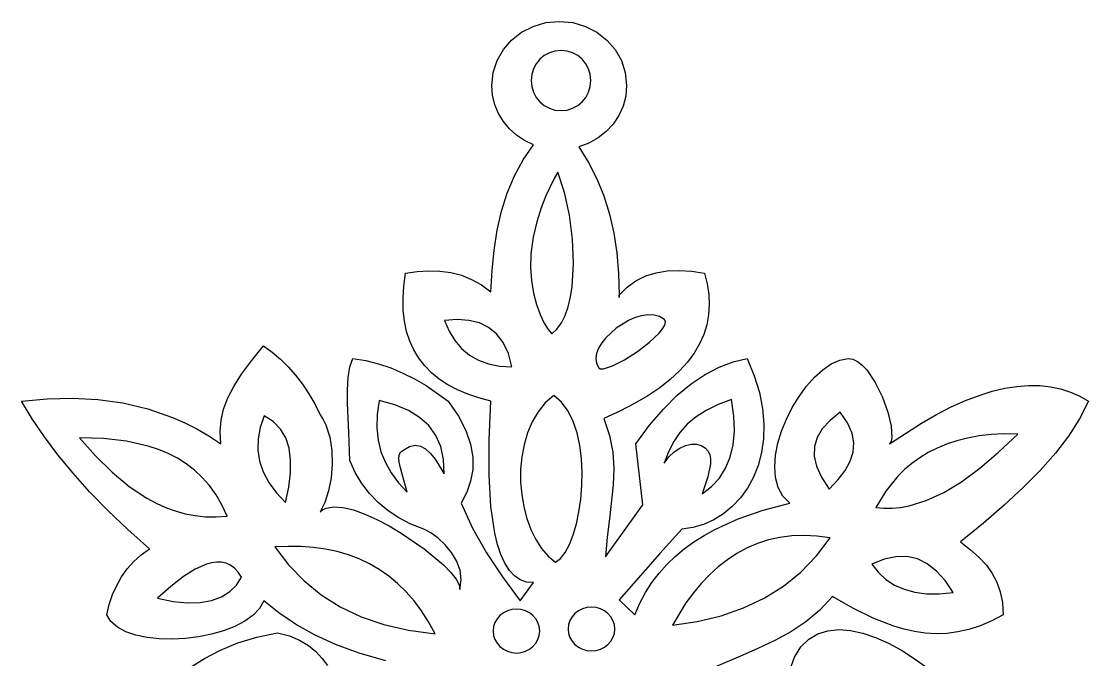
# Model space of a CAD drawing. Extents: x 44 to 265, y 10 to 273.
# Drawn here: x 44.1 to 264.6, y 141.6 to 273.5 of the extents above; entities that cross this region are included whole.
import ezdxf

# ---------------------------------------------------------------- set-up
doc = ezdxf.new("R2010")
doc.units = 0

msp = doc.modelspace()

# ---------------------------------------------------------------- linework, layer by layer
at = {"layer": 'Layer 1'}
for p, q in [((152.414353, 273.203678), (155.219361, 273.473185)), ((155.219361, 273.473185), (158.024289, 273.203678)), ((145.374505, 269.588895), (147.435751, 271.208054)), ((147.435751, 271.208054), (149.801091, 272.430808)), ((149.801091, 272.430808), (152.414353, 273.203678)), ((158.024289, 273.203678), (160.637512, 272.430808)), ((160.637512, 272.430808), (163.002848, 271.208054)), ((163.002848, 271.208054), (165.064112, 269.588895)), ((143.673528, 267.62681), (145.374505, 269.588895)), ((165.064112, 269.588895), (166.76512, 267.62681)), ((142.388996, 265.375278), (143.673528, 267.62681)), ((153.176133, 266.978251), (152.126299, 266.404476)), ((154.336002, 267.340922), (153.176133, 266.978251)), ((155.58097, 267.46739), (154.336002, 267.340922)), ((156.825938, 267.340922), (155.58097, 267.46739)), ((155.58097, 267.46739), (155.58097, 267.46739)), ((157.985807, 266.978251), (156.825938, 267.340922)), ((159.035641, 266.404476), (157.985807, 266.978251)), ((166.76512, 267.62681), (168.049686, 265.375278)), ((141.577082, 262.887776), (142.388996, 265.375278)), ((150.456467, 264.72401), (149.886335, 263.667515)), ((151.211433, 265.644696), (150.456467, 264.72401)), ((152.126299, 266.404476), (151.211433, 265.644696)), ((159.950508, 265.644696), (159.035641, 266.404476)), ((160.705473, 264.72401), (159.950508, 265.644696)), ((161.275605, 263.667515), (160.705473, 264.72401)), ((168.049686, 265.375278), (168.861628, 262.887776)), ((141.293961, 260.217785), (141.577082, 262.887776)), ((149.525972, 262.500313), (149.40031, 261.2475)), ((149.886335, 263.667515), (149.525972, 262.500313)), ((161.635968, 262.500313), (161.275605, 263.667515)), ((161.76163, 261.2475), (161.635968, 262.500313)), ((168.861628, 262.887776), (169.144761, 260.217785)), ((141.455919, 258.191693), (141.293961, 260.217785)), ((149.40031, 261.2475), (149.525972, 259.994607)), ((161.635968, 259.994607), (161.76163, 261.2475)), ((169.144761, 260.217785), (168.955293, 258.028112)), ((141.925785, 256.261647), (141.455919, 258.191693)), ((149.525972, 259.994607), (149.886335, 258.827366)), ((149.886335, 258.827366), (150.456467, 257.770867)), ((160.705473, 257.770867), (161.275605, 258.827366)), ((161.275605, 258.827366), (161.635968, 259.994607)), ((168.955293, 258.028112), (168.407209, 255.953274)), ((142.679548, 254.450509), (141.925785, 256.261647)), ((150.456467, 257.770867), (151.211433, 256.850199)), ((151.211433, 256.850199), (152.126299, 256.09045)), ((152.126299, 256.09045), (153.176133, 255.516709)), ((157.985807, 255.516709), (159.035641, 256.09045)), ((159.035641, 256.09045), (159.950508, 256.850199)), ((159.950508, 256.850199), (160.705473, 257.770867)), ((168.407209, 255.953274), (167.530988, 254.022276)), ((143.693199, 252.781145), (142.679548, 254.450509)), ((153.176133, 255.516709), (154.336002, 255.154066)), ((154.336002, 255.154066), (155.58097, 255.02761)), ((155.58097, 255.02761), (156.825938, 255.154066)), ((156.825938, 255.154066), (157.985807, 255.516709)), ((167.530988, 254.022276), (166.357112, 252.264125)), ((144.942725, 251.276417), (143.693199, 252.781145)), ((166.357112, 252.264125), (164.91606, 250.707825)), ((146.404116, 249.959188), (144.942725, 251.276417)), ((148.053362, 248.852323), (146.404116, 249.959188)), ((163.238313, 249.382381), (161.35435, 248.3168)), ((164.91606, 250.707825), (163.238313, 249.382381)), ((147.742399, 244.87521), (149.866451, 247.978685)), ((149.866451, 247.978685), (148.053362, 248.852323)), ((161.35435, 248.3168), (159.294651, 247.540085)), ((159.294651, 247.540085), (161.268806, 244.349961)), ((145.955767, 241.54456), (147.742399, 244.87521)), ((161.268806, 244.349961), (162.970668, 240.974258)), ((144.484935, 238.001285), (145.955767, 241.54456)), ((154.168031, 240.990636), (152.455644, 237.422829)), ((154.91842, 242.28999), (154.168031, 240.990636)), ((156.325676, 238.147692), (154.91842, 242.29009)), ((154.91842, 242.29009), (154.91842, 242.28999)), ((162.970668, 240.974258), (164.402186, 237.414297)), ((157.359334, 233.441643), (156.325676, 238.147692)), ((143.308283, 234.259935), (144.484935, 238.001285)), ((152.455644, 237.422829), (151.491254, 234.943063)), ((164.402186, 237.414297), (165.565307, 233.671405)), ((142.404192, 230.33506), (143.308283, 234.259935)), ((151.491254, 234.943063), (150.58943, 232.081952)), ((150.58943, 232.081952), (149.851191, 228.90142)), ((157.983217, 228.449436), (157.359334, 233.441643)), ((165.565307, 233.671405), (166.461981, 229.746904)), ((141.751041, 226.24121), (142.404192, 230.33506)), ((166.461981, 229.746904), (167.094154, 225.642118)), ((149.851191, 228.90142), (149.37756, 225.46339)), ((158.161153, 223.448565), (157.983217, 228.449436)), ((141.327211, 221.992935), (141.751041, 226.24121)), ((149.37756, 225.46339), (149.293182, 222.652168)), ((167.094154, 225.642118), (167.463774, 221.35837)), ((157.856964, 218.716522), (158.161153, 223.448565)), ((123.106105, 218.77039), (123.472181, 221.474045)), ((123.472181, 221.474045), (125.886256, 221.80499)), ((125.886256, 221.80499), (128.2516, 221.946154)), ((128.2516, 221.946154), (130.56269, 221.876054)), ((130.56269, 221.876054), (132.814006, 221.573211)), ((132.814006, 221.573211), (135.000025, 221.016143)), ((135.000025, 221.016143), (137.115225, 220.18337)), ((141.111081, 217.604785), (141.327211, 221.992935)), ((149.293182, 222.652168), (149.4957, 219.928583)), ((167.463774, 221.35837), (167.572791, 216.896985)), ((171.072395, 219.902952), (173.075575, 220.887157)), ((173.075575, 220.887157), (175.233775, 221.553965)), ((175.233775, 221.553965), (177.536571, 221.924718)), ((177.536571, 221.924718), (179.973538, 222.020758)), ((179.973538, 222.020758), (182.534253, 221.863426)), ((182.534253, 221.863426), (185.208291, 221.474065)), ((185.208291, 221.474065), (185.76601, 219.258256)), ((122.946646, 216.214469), (123.106105, 218.77039)), ((137.115225, 220.18337), (139.154084, 219.053411)), ((139.154084, 219.053411), (141.111081, 217.604785)), ((149.4957, 219.928583), (149.930728, 217.354793)), ((157.512769, 216.538027), (157.856964, 218.716522)), ((167.572791, 216.896985), (169.234659, 218.580008)), ((169.234659, 218.580008), (171.072395, 219.902952)), ((185.76601, 219.258256), (186.097808, 217.083684)), ((122.991485, 213.804626), (122.946646, 216.214469)), ((149.930728, 217.354793), (150.543876, 214.992956)), ((157.034478, 214.530799), (157.512769, 216.538027)), ((167.572791, 216.896985), (167.569404, 216.893034)), ((167.569404, 216.445994), (167.572791, 216.896985)), ((167.569404, 216.893034), (167.569404, 216.445994)), ((186.097808, 217.083684), (186.199044, 214.951195)), ((150.543876, 214.992956), (151.280757, 212.90523)), ((156.417568, 212.729525), (157.034478, 214.530799)), ((186.199044, 214.951195), (186.065074, 212.86164)), ((123.238304, 211.539204), (122.991485, 213.804626)), ((134.140112, 211.855184), (131.51692, 211.66976)), ((131.51692, 211.66976), (132.477897, 209.458382)), ((136.545474, 211.699522), (134.140112, 211.855184)), ((138.716098, 211.176311), (136.545474, 211.699522)), ((151.280757, 212.90523), (152.086981, 211.153771)), ((155.657518, 211.168891), (156.417568, 212.729525)), ((169.546764, 211.702639), (167.001386, 210.114014)), ((170.887164, 212.279117), (169.546764, 211.702639)), ((172.229979, 212.674032), (170.887164, 212.279117)), ((173.543166, 212.860132), (172.229979, 212.674032)), ((174.79468, 212.810162), (173.543166, 212.860132)), ((175.95248, 212.49687), (174.79468, 212.810162)), ((176.98452, 211.893), (175.95248, 212.49687)), ((177.177745, 211.383928), (176.98452, 211.893)), ((176.98452, 211.893), (176.98452, 211.893)), ((186.065074, 212.86164), (185.691255, 210.815866)), ((123.684788, 209.416544), (123.238304, 211.539204)), ((140.635079, 210.259087), (138.716098, 211.176311)), ((142.285508, 208.921386), (140.635079, 210.259087)), ((152.086981, 211.153771), (152.908162, 209.800739)), ((152.908162, 209.800739), (153.68991, 208.90829)), ((153.68991, 208.90829), (154.749806, 209.883584)), ((154.749806, 209.883584), (155.657518, 211.168891)), ((167.001386, 210.114014), (164.850194, 208.126185)), ((175.870046, 209.083031), (176.576765, 209.950456)), ((176.576765, 209.950456), (177.027246, 210.726917)), ((177.027246, 210.726917), (177.177745, 211.383928)), ((185.691255, 210.815866), (185.072946, 208.814721)), ((124.328617, 207.434992), (123.684788, 209.416544)), ((125.167475, 205.592888), (124.328617, 207.434992)), ((132.477897, 209.458382), (133.654727, 207.528154)), ((133.654727, 207.528154), (135.051121, 205.883895)), ((143.65048, 207.136744), (142.285508, 208.921386)), ((164.850194, 208.126185), (164.002526, 207.050704)), ((173.862862, 207.189232), (175.870046, 209.083031)), ((185.072946, 208.814721), (184.205504, 206.859055)), ((91.648955, 203.336684), (94.145138, 206.435905)), ((94.145138, 206.435905), (95.924966, 205.113748)), ((95.924966, 205.113748), (97.616666, 203.665335)), ((126.199044, 203.888576), (125.167475, 205.592888)), ((135.051121, 205.883895), (136.670789, 204.530422)), ((144.713086, 204.878697), (143.65048, 207.136744)), ((163.349535, 205.957184), (162.923266, 204.872877)), ((164.002526, 207.050704), (163.349535, 205.957184)), ((168.698319, 203.563466), (171.355639, 205.273413)), ((171.355639, 205.273413), (173.862862, 207.189232)), ((184.205504, 206.859055), (183.084286, 204.949715)), ((89.596209, 200.565514), (91.648955, 203.336684)), ((97.616666, 203.665335), (99.218757, 202.088553)), ((111.934511, 202.085218), (112.553071, 203.835105)), ((112.553071, 203.835105), (115.244589, 203.386807)), ((115.244589, 203.386807), (117.864006, 202.728133)), ((127.421005, 202.3204), (126.199044, 203.888576)), ((136.670789, 204.530422), (138.517442, 203.472556)), ((138.517442, 203.472556), (140.594791, 202.715114)), ((145.45642, 202.12078), (144.713086, 204.878697)), ((162.923266, 204.872877), (162.755761, 203.825039)), ((162.755761, 203.825039), (162.879065, 202.840922)), ((166.240847, 202.287283), (168.698319, 203.563466)), ((181.704649, 203.08755), (180.061951, 201.273409)), ((183.084286, 204.949715), (181.704649, 203.08755)), ((188.223704, 202.022682), (191.121117, 203.116854)), ((191.121117, 203.116854), (194.027681, 203.835265)), ((194.027681, 203.835265), (195.508554, 200.261048)), ((211.416579, 202.710885), (213.183584, 203.504343)), ((213.183584, 203.504343), (214.923451, 203.835305)), ((214.923451, 203.835305), (215.892468, 203.699735)), ((215.892468, 203.699735), (216.861139, 203.230702)), ((216.861139, 203.230702), (217.817014, 202.472037)), ((99.218757, 202.088553), (100.729762, 200.381286)), ((111.593759, 199.880183), (111.934511, 202.085218)), ((117.864006, 202.728133), (120.415345, 201.870822)), ((120.415345, 201.870822), (122.90263, 200.826617)), ((122.90263, 200.826617), (125.329882, 199.607257)), ((128.831043, 200.886701), (127.421005, 202.3204)), ((130.426839, 199.585823), (128.831043, 200.886701)), ((140.594791, 202.715114), (142.906547, 202.262916)), ((142.906547, 202.262916), (145.45642, 202.12078)), ((145.45642, 202.12078), (145.45642, 202.12078)), ((162.879065, 202.840922), (163.32522, 201.94778)), ((163.32522, 201.94778), (163.694855, 201.684832)), ((163.694855, 201.684832), (164.333166, 201.672757)), ((164.333166, 201.672757), (166.240847, 202.287283)), ((180.061951, 201.273409), (178.151549, 199.508139)), ((185.336046, 200.52828), (188.223704, 202.022682)), ((207.937, 199.957203), (209.656397, 201.51011)), ((209.656397, 201.51011), (211.416579, 202.710885)), ((217.817014, 202.472037), (218.747642, 201.467572)), ((218.747642, 201.467572), (220.483358, 198.89657)), ((87.964356, 198.039693), (89.596209, 200.565514)), ((100.729762, 200.381286), (102.148201, 198.541422)), ((102.148201, 198.541422), (103.472596, 196.566847)), ((111.469271, 197.320686), (111.593759, 199.880183)), ((125.329882, 199.607257), (127.701124, 198.224485)), ((132.206076, 198.416108), (130.426839, 199.585823)), ((178.151549, 199.508139), (175.968801, 197.79259)), ((179.59242, 196.240905), (182.45875, 198.609177)), ((182.45875, 198.609177), (185.336046, 200.52828)), ((195.508554, 200.261048), (196.562317, 196.80314)), ((206.292347, 198.107343), (207.937, 199.957203)), ((220.483358, 198.89657), (221.968687, 195.868351)), ((86.730848, 195.67652), (87.964356, 198.039693)), ((103.472596, 196.566847), (104.701468, 194.455446)), ((111.499501, 194.507414), (111.469271, 197.320686)), ((127.701124, 198.224485), (132.291671, 195.015665)), ((134.166436, 197.3759), (132.206076, 198.416108)), ((136.305602, 196.463542), (134.166436, 197.3759)), ((138.621256, 195.677376), (136.305602, 196.463542)), ((175.968801, 197.79259), (173.509064, 196.127609)), ((176.737661, 193.398991), (179.59242, 196.240905)), ((196.562317, 196.80314), (197.2141, 193.475743)), ((204.756401, 196.015714), (206.292347, 198.107343)), ((241.933988, 196.206265), (244.644098, 197.053105)), ((244.644098, 197.053105), (247.250951, 197.675272)), ((247.250951, 197.675272), (249.75617, 198.076529)), ((249.75617, 198.076529), (252.161376, 198.260636)), ((252.161376, 198.260636), (254.468193, 198.231358)), ((254.468193, 198.231358), (256.678242, 197.992455)), ((256.678242, 197.992455), (258.793145, 197.54769)), ((258.793145, 197.54769), (260.814524, 196.900825)), ((260.814524, 196.900825), (262.744002, 196.055623)), ((44.097268, 195.015745), (49.398309, 195.476009)), ((46.336377, 191.353691), (44.097268, 195.015745)), ((49.398309, 195.476009), (54.668491, 195.608269)), ((54.668491, 195.608269), (59.90224, 195.353286)), ((59.90224, 195.353286), (65.093981, 194.651819)), ((65.093981, 194.651819), (70.238138, 193.444627)), ((85.873142, 193.393296), (86.730848, 195.67652)), ((104.701468, 194.455446), (105.833338, 192.205105)), ((111.777935, 188.52229), (111.499501, 194.507414)), ((118.04302, 195.18009), (117.616203, 192.258945)), ((118.043033, 195.18008), (118.04302, 195.18009)), ((121.263027, 194.266856), (118.043033, 195.18008)), ((124.041869, 193.102952), (121.263027, 194.266856)), ((132.291671, 195.015665), (134.381574, 191.895882)), ((141.111081, 195.015745), (138.621256, 195.677376)), ((140.722904, 186.999883), (141.111081, 195.015745)), ((152.334988, 194.650086), (150.839387, 192.803034)), ((154.10862, 196.22099), (152.334988, 194.650086)), ((155.716468, 194.788806), (154.10862, 196.22099)), ((154.10862, 196.22099), (154.10862, 196.22099)), ((157.041851, 192.978854), (155.716468, 194.788806)), ((170.767695, 194.514046), (167.740051, 192.952748)), ((173.509064, 196.127609), (170.767695, 194.514046)), ((188.024221, 194.305816), (185.580102, 193.115785)), ((190.83528, 195.35949), (188.024221, 194.305816)), ((190.835232, 195.35943), (190.83528, 195.35949)), ((191.298792, 191.937617), (190.835232, 195.35943)), ((203.363121, 193.737497), (204.756401, 196.015714)), ((221.968687, 195.868351), (223.104027, 192.733569)), ((236.19751, 193.823516), (239.119, 195.130989)), ((239.119, 195.130989), (241.933988, 196.206265)), ((264.583201, 195.015845), (262.703835, 191.356948)), ((262.744002, 196.055623), (264.583201, 195.015845)), ((70.238138, 193.444627), (75.329138, 191.672471)), ((85.36869, 191.107319), (85.873142, 193.393296)), ((94.26249, 192.02099), (93.436554, 189.600914)), ((96.152898, 190.80154), (94.26249, 192.02099)), ((105.833338, 192.205105), (106.480929, 191.209762)), ((117.616203, 192.258945), (117.538855, 189.529753)), ((126.379757, 191.672983), (124.041869, 193.102952)), ((134.381574, 191.895882), (135.893552, 188.93732)), ((150.839387, 192.803034), (149.613479, 190.722393)), ((158.099924, 190.851506), (157.041851, 192.978854)), ((167.740051, 192.952748), (164.421491, 191.444565)), ((173.89508, 190.058968), (176.737661, 193.398991)), ((185.580102, 193.115785), (183.472378, 191.77377)), ((191.394485, 188.813097), (191.298792, 191.937617)), ((197.2141, 193.475743), (197.489033, 190.293057)), ((202.146469, 191.327874), (203.363121, 193.737497)), ((213.26587, 192.76899), (211.151677, 191.049424)), ((214.775243, 190.534625), (213.26587, 192.76899)), ((213.26587, 192.76899), (213.26587, 192.76899)), ((223.104027, 192.733569), (223.789777, 189.842881)), ((230.02854, 190.496929), (233.167898, 192.280084)), ((233.167898, 192.280084), (236.19751, 193.823516)), ((48.852462, 187.652836), (46.336377, 191.353691)), ((75.329138, 191.672471), (77.852962, 190.556019)), ((77.852962, 190.556019), (80.361406, 189.276111)), ((85.194947, 188.735889), (85.36869, 191.107319)), ((97.630214, 189.266642), (96.152898, 190.80154)), ((106.480929, 191.209762), (107.024193, 190.099515)), ((107.024193, 190.099515), (107.813148, 187.603498)), ((128.276889, 189.961564), (126.379757, 191.672983)), ((129.733465, 187.953309), (128.276889, 189.961564)), ((149.613479, 190.722393), (148.64893, 188.450727)), ((158.905845, 188.467138), (158.099924, 190.851506)), ((164.421491, 191.444565), (165.630031, 187.918207)), ((171.065281, 186.196365), (173.89508, 190.058968)), ((181.670508, 190.264145), (180.143946, 188.571281)), ((183.472378, 191.77377), (181.670508, 190.264145)), ((197.489033, 190.293057), (197.412243, 187.269284)), ((201.140405, 188.842027), (202.146469, 191.327874)), ((211.151677, 191.049424), (209.554927, 189.306023)), ((215.703512, 188.42998), (214.775243, 190.534625)), ((223.414101, 186.196405), (230.02854, 190.496929)), ((223.789777, 189.842881), (223.926335, 187.546942)), ((262.703835, 191.356948), (260.408496, 187.781113)), ((51.659631, 183.911204), (48.852462, 187.652836)), ((61.097362, 187.303886), (56.11642, 187.47849)), ((56.11642, 187.47849), (59.416719, 183.730917)), ((80.361406, 189.276111), (82.853774, 187.825341)), ((82.853774, 187.825341), (85.329368, 186.196305)), ((85.329368, 186.196305), (85.194947, 188.735889)), ((93.436554, 189.600914), (93.003967, 187.230988)), ((98.709128, 187.427513), (97.630214, 189.266642)), ((99.404328, 185.29537), (98.709128, 187.427513)), ((107.813148, 187.603498), (108.231032, 184.855424)), ((111.936698, 182.730305), (111.777935, 188.52229)), ((117.538855, 189.529753), (117.80016, 186.975132)), ((130.749682, 185.632834), (129.733465, 187.953309)), ((135.893552, 188.93732), (136.86523, 186.129486)), ((148.64893, 188.450727), (147.937404, 186.030596)), ((159.47477, 185.886122), (158.905845, 188.467138)), ((165.630031, 187.918207), (166.287993, 184.497886)), ((180.143946, 188.571281), (178.86215, 186.679553)), ((191.131821, 185.97818), (191.394485, 188.813097)), ((200.37889, 186.335137), (201.140405, 188.842027)), ((208.477601, 187.512518), (207.921679, 185.642639)), ((209.554927, 189.306023), (208.477601, 187.512518)), ((216.084279, 186.42555), (215.703512, 188.42998)), ((223.926335, 187.546942), (223.757542, 186.731582)), ((241.951301, 187.82871), (239.581048, 187.404167)), ((244.461945, 188.111709), (241.951301, 187.82871)), ((247.117108, 188.248292), (244.461945, 188.111709)), ((245.977403, 184.451651), (249.92092, 188.23359)), ((249.92092, 188.23359), (247.117108, 188.248292)), ((249.92092, 188.23359), (249.92092, 188.23359)), ((260.408496, 187.781113), (257.701182, 184.250145)), ((65.842823, 186.756359), (61.097362, 187.303886)), ((70.303432, 185.757697), (65.842823, 186.756359)), ((72.411489, 185.06475), (70.303432, 185.757697)), ((93.003967, 187.230988), (92.964246, 184.911148)), ((99.730499, 182.881429), (99.404328, 185.29537)), ((117.80016, 186.975132), (118.389305, 184.577699)), ((123.122453, 185.00143), (124.304232, 185.680981)), ((124.304232, 185.680981), (125.44517, 185.902471)), ((125.44517, 185.902471), (126.545779, 185.708426)), ((126.545779, 185.708426), (127.606573, 185.141375)), ((131.325738, 182.984752), (130.749682, 185.632834)), ((136.86523, 186.129486), (137.334237, 183.461886)), ((140.709184, 179.711484), (140.722904, 186.999883)), ((147.937404, 186.030596), (147.470565, 183.504562)), ((159.821857, 183.168832), (159.47477, 185.886122)), ((172.490221, 173.582465), (171.065281, 186.196365)), ((178.86215, 186.679553), (177.794576, 184.573331)), ((178.96768, 184.541254), (180.118249, 185.323872)), ((180.118249, 185.323872), (181.293444, 185.85423)), ((181.293444, 185.85423), (182.4507, 186.127889)), ((182.4507, 186.127889), (183.547453, 186.140411)), ((183.547453, 186.140411), (184.541138, 185.887357)), ((184.541138, 185.887357), (185.38919, 185.36429)), ((185.38919, 185.36429), (185.971978, 184.714736)), ((190.520307, 183.425178), (191.131821, 185.97818)), ((197.412243, 187.269284), (197.008862, 184.418624)), ((199.895886, 183.862388), (200.37889, 186.335137)), ((207.921679, 185.642639), (207.889142, 183.670116)), ((215.951145, 184.491831), (216.084279, 186.42555)), ((223.757542, 186.731582), (223.414101, 186.196405)), ((233.271347, 185.329981), (231.42137, 184.38797)), ((235.2452, 186.149932), (233.271347, 185.329981)), ((237.347057, 186.842951), (235.2452, 186.149932)), ((239.581048, 187.404167), (237.347057, 186.842951)), ((54.771993, 180.12682), (51.659631, 183.911204)), ((59.416719, 183.730917), (62.82764, 180.355896)), ((74.429819, 184.22969), (72.411489, 185.06475)), ((76.35225, 183.242741), (74.429819, 184.22969)), ((78.172612, 182.094127), (76.35225, 183.242741)), ((92.964246, 184.911148), (93.316908, 182.64133)), ((108.231032, 184.855424), (108.308672, 181.993665)), ((118.389305, 184.577699), (119.295473, 182.320071)), ((122.081608, 183.054543), (122.159828, 183.901877)), ((122.208334, 182.021168), (122.081608, 183.054543)), ((122.159828, 183.901877), (122.490831, 184.553922)), ((122.490831, 184.553922), (123.122453, 185.00143)), ((127.606573, 185.141375), (128.628063, 184.243847)), ((128.628063, 184.243847), (129.610761, 183.05837)), ((129.610761, 183.05837), (131.461833, 179.99368)), ((137.334237, 183.461886), (137.3382, 180.924028)), ((147.470565, 183.504562), (147.240077, 180.915187)), ((159.962262, 180.375642), (159.821857, 183.168832)), ((166.287993, 184.497886), (166.504458, 181.124197)), ((177.794576, 184.573331), (176.91068, 182.23699)), ((176.91068, 182.23699), (177.884302, 183.510814)), ((177.884302, 183.510814), (178.96768, 184.541254)), ((185.971978, 184.714736), (186.333934, 183.960602)), ((186.333934, 183.960602), (186.491268, 183.077583)), ((186.491268, 183.077583), (186.460189, 182.041374)), ((189.569452, 181.146401), (190.520307, 183.425178)), ((197.008862, 184.418624), (196.304016, 181.75528)), ((199.725354, 181.47896), (199.895886, 183.862388)), ((207.889142, 183.670116), (208.381971, 181.56868)), ((215.337713, 182.59932), (215.951145, 184.491831)), ((229.69114, 183.328768), (228.076527, 182.157247)), ((231.42137, 184.38797), (229.69114, 183.328768)), ((242.120217, 181.162346), (245.977403, 184.451651)), ((257.701182, 184.250145), (254.585891, 180.725847)), ((79.884732, 180.774071), (78.172612, 182.094127)), ((93.316908, 182.64133), (94.06147, 180.421469)), ((99.702332, 180.196908), (99.730499, 182.881429)), ((108.308672, 181.993665), (108.076895, 179.156593)), ((113.090839, 180.295255), (111.936698, 182.730305)), ((119.295473, 182.320071), (120.50785, 180.184865)), ((122.885279, 179.433279), (122.208334, 182.021168)), ((131.461833, 179.99368), (131.325738, 182.984752)), ((137.3382, 180.924028), (136.914745, 178.505417)), ((147.240077, 180.915187), (147.237605, 178.305031)), ((166.504458, 181.124197), (166.388507, 177.737736)), ((186.460189, 182.041374), (185.897628, 179.412164)), ((188.288764, 179.13416), (189.569452, 181.146401)), ((196.304016, 181.75528), (195.322837, 179.293452)), ((199.901253, 179.240036), (199.725354, 181.47896)), ((208.381971, 181.56868), (209.402147, 179.312061)), ((214.277585, 180.718512), (215.337713, 182.59932)), ((226.573404, 180.878278), (225.177642, 179.496732)), ((228.076527, 182.157247), (226.573404, 180.878278)), ((238.345712, 178.388359), (242.120217, 181.162346)), ((58.203659, 176.297708), (54.771993, 180.12682)), ((62.82764, 180.355896), (66.366851, 177.412904)), ((81.48244, 179.272796), (79.884732, 180.774071)), ((82.959565, 177.580527), (81.48244, 179.272796)), ((94.06147, 180.421469), (95.197449, 178.251502)), ((99.334513, 177.253023), (99.702332, 180.196908)), ((108.076895, 179.156593), (107.566528, 176.482578)), ((114.454633, 178.035008), (113.090839, 180.295255)), ((120.50785, 180.184865), (122.01562, 178.154699)), ((123.80797, 176.21219), (122.885279, 179.433279)), ((141.095638, 173.262697), (140.709184, 179.711484)), ((159.911143, 177.566926), (159.962262, 180.375642)), ((185.897628, 179.412164), (184.775922, 175.87853)), ((186.687751, 177.380766), (188.288764, 179.13416)), ((195.322837, 179.293452), (194.090453, 177.047342)), ((200.457545, 177.200798), (199.901253, 179.240036)), ((209.402147, 179.312061), (210.95165, 176.87399)), ((210.95165, 176.87399), (212.804364, 178.819903)), ((212.804364, 178.819903), (214.277585, 180.718512)), ((225.177642, 179.496732), (222.691683, 176.445391)), ((254.585891, 180.725847), (251.06662, 177.170024)), ((66.366851, 177.412904), (70.052024, 174.961415)), ((84.309933, 175.687488), (82.959565, 177.580527)), ((95.197449, 178.251502), (96.724364, 176.131364)), ((98.64173, 174.06099), (99.334513, 177.253023)), ((107.566528, 176.482578), (106.8084, 174.109991)), ((116.031934, 175.956939), (114.454633, 178.035008)), ((122.01562, 178.154699), (123.80797, 176.21219)), ((136.914745, 178.505417), (136.101499, 176.19556)), ((147.237605, 178.305031), (147.454813, 175.716657)), ((159.683655, 174.803057), (159.911143, 177.566926)), ((166.388507, 177.737736), (165.595683, 170.688876)), ((184.775922, 175.87853), (186.687751, 177.380766)), ((194.090453, 177.047342), (192.631993, 175.031151)), ((201.428191, 175.416427), (200.457545, 177.200798)), ((222.691683, 176.445391), (220.58562, 173.04219)), ((234.650236, 176.152376), (238.345712, 178.388359)), ((251.06662, 177.170024), (247.147366, 173.54448)), ((61.968737, 172.421892), (58.203659, 176.297708)), ((70.052024, 174.961415), (71.954867, 173.93857)), ((85.527376, 173.583901), (84.309933, 175.687488)), ((96.724364, 176.131364), (98.64173, 174.06099)), ((117.826599, 174.068424), (116.031934, 175.956939)), ((136.101499, 176.19556), (134.936091, 173.983965)), ((147.454813, 175.716657), (147.883366, 173.192626)), ((159.294957, 172.144409), (159.683655, 174.803057)), ((192.631993, 175.031151), (190.972587, 173.259079)), ((202.847151, 173.942105), (201.428191, 175.416427)), ((227.481773, 173.385164), (231.03014, 174.477083)), ((231.03014, 174.477083), (234.650236, 176.152376)), ((66.081337, 168.497396), (61.968737, 172.421892)), ((71.954867, 173.93857), (73.900827, 173.060904)), ((73.900827, 173.060904), (75.892112, 172.335851)), ((75.892112, 172.335851), (77.930931, 171.770846)), ((86.60572, 171.25999), (85.527376, 173.583901)), ((98.64173, 174.06099), (98.64173, 174.06099)), ((106.8084, 174.109991), (105.833338, 172.177205)), ((105.833338, 172.177205), (106.381945, 172.61745)), ((106.381945, 172.61745), (107.035052, 172.932165)), ((107.035052, 172.932165), (108.622083, 173.210898)), ((108.622083, 173.210898), (110.529068, 173.06519)), ((110.529068, 173.06519), (112.690639, 172.546829)), ((112.690639, 172.546829), (115.041431, 171.707601)), ((119.842483, 172.376837), (117.826599, 174.068424)), ((122.08344, 170.889555), (119.842483, 172.376837)), ((134.936091, 173.983965), (137.313391, 168.799947)), ((141.90798, 167.765667), (141.095638, 173.262697)), ((147.883366, 173.192626), (148.514928, 170.7755)), ((158.760204, 169.651356), (159.294957, 172.144409)), ((164.782171, 162.876065), (172.490221, 173.582465)), ((190.972587, 173.259079), (189.137364, 171.745329)), ((192.160154, 170.693111), (197.326636, 172.483255)), ((197.326636, 172.483255), (202.847151, 173.942105)), ((220.58562, 173.04219), (222.285726, 172.890736)), ((222.285726, 172.890736), (224.001483, 172.899304)), ((224.001483, 172.899304), (225.733346, 173.065059)), ((225.733346, 173.065059), (227.481773, 173.385164)), ((247.147366, 173.54448), (242.832127, 169.811019)), ((77.930931, 171.770846), (80.019492, 171.373323)), ((80.019492, 171.373323), (82.160005, 171.150717)), ((82.160005, 171.150717), (84.354678, 171.110461)), ((84.354678, 171.110461), (86.60572, 171.25999)), ((86.60572, 171.25999), (86.60572, 171.25999)), ((115.041431, 171.707601), (117.51608, 170.599294)), ((117.51608, 170.599294), (120.049219, 169.273695)), ((124.553327, 169.613952), (122.08344, 170.889555)), ((148.514928, 170.7755), (149.341163, 168.50784)), ((165.595683, 170.688876), (165.136972, 166.907667)), ((187.151452, 170.504101), (185.039982, 169.549597)), ((189.137364, 171.745329), (187.151452, 170.504101)), ((187.387324, 168.534596), (192.160154, 170.693111)), ((242.832127, 169.811019), (238.124901, 165.931445)), ((70.555568, 164.522245), (66.081337, 168.497396)), ((120.049219, 169.273695), (122.575483, 167.78259)), ((122.575483, 167.78259), (127.345924, 164.511013)), ((127.255998, 168.557405), (124.553327, 169.613952)), ((128.71567, 167.799763), (127.255998, 168.557405)), ((130.218485, 166.71922), (128.71567, 167.799763)), ((137.313391, 168.799947), (140.187921, 163.711024)), ((142.481894, 165.409106), (141.90798, 167.765667)), ((149.341163, 168.50784), (150.353735, 166.432207)), ((158.094554, 167.384271), (158.760204, 169.651356)), ((180.540881, 168.557565), (175.96786, 163.5694)), ((182.828082, 168.896018), (180.540881, 168.557565)), ((185.039982, 169.549597), (182.828082, 168.896018)), ((185.16091, 167.305611), (187.387324, 168.534596)), ((131.667173, 165.363186), (130.218485, 166.71922)), ((143.171924, 163.33254), (142.481894, 165.409106)), ((150.353735, 166.432207), (151.544309, 164.591164)), ((156.43119, 163.769502), (157.313164, 165.403529)), ((157.313164, 165.403529), (158.094554, 167.384271)), ((165.136972, 166.907667), (164.782171, 162.876065)), ((181.052845, 164.525016), (183.047766, 165.97063)), ((183.047766, 165.97063), (185.16091, 167.305611)), ((196.1762, 165.618293), (194.009648, 164.691461)), ((198.437251, 166.34843), (196.1762, 165.618293)), ((200.793886, 166.874325), (198.437251, 166.34843)), ((203.247194, 167.188426), (200.793886, 166.874325)), ((205.798263, 167.283187), (203.247194, 167.188426)), ((208.448179, 167.151058), (205.798263, 167.283187)), ((208.374721, 163.044153), (211.19803, 166.78449)), ((211.19803, 166.78449), (208.448179, 167.151058)), ((211.19803, 166.78449), (211.19803, 166.78449)), ((238.124901, 165.931445), (240.1873, 164.335145)), ((67.306979, 161.914876), (68.835699, 163.291236)), ((68.835699, 163.291236), (70.555568, 164.522245)), ((99.225253, 165.029613), (96.47892, 164.90009)), ((96.47892, 164.90009), (99.316804, 161.214352)), ((101.886874, 165.002682), (99.225253, 165.029613)), ((104.462593, 164.817104), (101.886874, 165.002682)), ((106.951222, 164.470687), (104.462593, 164.817104)), ((109.351573, 163.961237), (106.951222, 164.470687)), ((111.662458, 163.286562), (109.351573, 163.961237)), ((113.882688, 162.444469), (111.662458, 163.286562)), ((127.345924, 164.511013), (131.30448, 161.198859)), ((132.964463, 163.779071), (131.667173, 165.363186)), ((134.013085, 162.014285), (132.964463, 163.779071)), ((140.187921, 163.711024), (143.486786, 158.703271)), ((143.981283, 161.549986), (143.171924, 163.33254)), ((151.544309, 164.591164), (152.904549, 163.027271)), ((155.46379, 162.542564), (156.43119, 163.769502)), ((175.96786, 163.5694), (167.569381, 153.976865)), ((179.1811, 162.964136), (181.052845, 164.525016)), ((191.936505, 163.575484), (189.955685, 162.27791)), ((194.009648, 164.691461), (191.936505, 163.575484)), ((240.1873, 164.335145), (241.963523, 162.755472)), ((65.962038, 160.398775), (67.306979, 161.914876)), ((82.341515, 161.364916), (80.033099, 160.335162)), ((83.430018, 161.656481), (82.341515, 161.364916)), ((84.471125, 161.786962), (83.430018, 161.656481)), ((85.462143, 161.747206), (84.471125, 161.786962)), ((86.400379, 161.528055), (85.462143, 161.747206)), ((87.283138, 161.120353), (86.400379, 161.528055)), ((88.107727, 160.514946), (87.283138, 161.120353)), ((99.316804, 161.214352), (102.507428, 157.920276)), ((116.011075, 161.432765), (113.882688, 162.444469)), ((118.046431, 160.249257), (116.011075, 161.432765)), ((131.30448, 161.198859), (132.815887, 159.657033)), ((134.715769, 160.116239), (134.013085, 162.014285)), ((144.913186, 160.075463), (143.981283, 161.549986)), ((152.904549, 163.027271), (154.42612, 161.78309)), ((154.42612, 161.78309), (155.46379, 162.542564)), ((175.826946, 159.478036), (177.437483, 161.283354)), ((177.437483, 161.283354), (179.1811, 162.964136)), ((189.955685, 162.27791), (188.0661, 160.806288)), ((205.144557, 159.726173), (208.374721, 163.044153)), ((222.360987, 162.362254), (219.81667, 161.32349)), ((219.81667, 161.32349), (221.149452, 159.618775)), ((219.81667, 161.32349), (219.81667, 161.32349)), ((224.775802, 162.889151), (222.360987, 162.362254)), ((227.061895, 162.907248), (224.775802, 162.889151)), ((229.220048, 162.41961), (227.061895, 162.907248)), ((231.25104, 161.429303), (229.220048, 162.41961)), ((233.155654, 159.939394), (231.25104, 161.429303)), ((241.963523, 162.755472), (243.459519, 161.144068)), ((243.459519, 161.144068), (244.681237, 159.452579)), ((64.793508, 158.748544), (65.962038, 160.398775)), ((77.567428, 158.770947), (74.966052, 156.745518)), ((80.033099, 160.335162), (77.567428, 158.770947)), ((88.871453, 159.702677), (88.107727, 160.514946)), ((89.57162, 158.67439), (88.871453, 159.702677)), ((119.987566, 158.891752), (118.046431, 160.249257)), ((121.833294, 157.358058), (119.987566, 158.891752)), ((132.815887, 159.657033), (133.928226, 158.260424)), ((134.975243, 158.132342), (134.715769, 160.116239)), ((145.970847, 158.922989), (144.913186, 160.075463)), ((147.15748, 158.106583), (145.970847, 158.922989)), ((174.354442, 157.543547), (175.826946, 159.478036)), ((186.266663, 159.168167), (184.556286, 157.371096)), ((188.0661, 160.806288), (186.266663, 159.168167)), ((201.531895, 156.83156), (205.144557, 159.726173)), ((221.149452, 159.618775), (222.696522, 158.187175)), ((234.934671, 157.952948), (233.155654, 159.939394)), ((244.681237, 159.452579), (245.634629, 157.632648)), ((62.956207, 155.068137), (63.794021, 156.969794)), ((63.794021, 156.969794), (64.793508, 158.748544)), ((74.966052, 156.745518), (72.25052, 154.33212)), ((87.160792, 155.676931), (88.546348, 157.036713)), ((88.546348, 157.036713), (89.57162, 158.67439)), ((89.57162, 158.67439), (89.57162, 158.67439)), ((102.507428, 157.920276), (106.060266, 155.028386)), ((123.582426, 155.645981), (121.833294, 157.358058)), ((133.928226, 158.260424), (134.576131, 157.060819)), ((134.576131, 157.060819), (134.694238, 156.110005)), ((134.694238, 156.110005), (134.975243, 158.132342)), ((143.486786, 158.703271), (147.137091, 153.762765)), ((147.137091, 153.762765), (149.930521, 157.538045)), ((148.4763, 157.640262), (147.15748, 158.106583)), ((149.930521, 157.538045), (148.4763, 157.640262)), ((173.024923, 155.475252), (174.354442, 157.543547)), ((184.556286, 157.371096), (182.933882, 155.422624)), ((197.561093, 154.361321), (201.531895, 156.83156)), ((222.696522, 158.187175), (224.459843, 157.031193)), ((224.459843, 157.031193), (226.441376, 156.153326)), ((236.58887, 155.47303), (234.934671, 157.952948)), ((245.634629, 157.632648), (246.325643, 155.635919)), ((62.272699, 153.049184), (62.956207, 155.068137)), ((83.378045, 153.860915), (85.432256, 154.612509)), ((85.432256, 154.612509), (87.160792, 155.676931)), ((106.060266, 155.028386), (109.984791, 152.549203)), ((125.233772, 153.753328), (123.582426, 155.645981)), ((171.843342, 153.268516), (173.024923, 155.475252)), ((182.933882, 155.422624), (181.398363, 153.3303)), ((193.256508, 152.316466), (197.561093, 154.361321)), ((211.666641, 154.654985), (209.065748, 151.855554)), ((215.837921, 152.273364), (211.666641, 154.654985)), ((226.441376, 156.153326), (228.643084, 155.556077)), ((228.643084, 155.556077), (231.066927, 155.241944)), ((231.066927, 155.241944), (233.714869, 155.213428)), ((233.714869, 155.213428), (236.58887, 155.47303)), ((246.325643, 155.635919), (246.760231, 153.414037)), ((61.736128, 150.918545), (62.272699, 153.049184)), ((72.25052, 154.33212), (75.434395, 153.657749)), ((75.434395, 153.657749), (78.361811, 153.366069)), ((78.361811, 153.366069), (81.015462, 153.439613)), ((81.015462, 153.439613), (83.378045, 153.860915)), ((93.309669, 152.203434), (91.989733, 150.79276)), ((94.161428, 153.774065), (93.309669, 152.203434)), ((97.280675, 151.296035), (94.161428, 153.774065)), ((109.984791, 152.549203), (114.290476, 150.493249)), ((126.786146, 151.677908), (125.233772, 153.753328)), ((160.000604, 152.137733), (159.181878, 151.719122)), ((160.905134, 152.402325), (160.000604, 152.137733)), ((161.87602, 152.49459), (160.905134, 152.402325)), ((162.84699, 152.402325), (161.87602, 152.49459)), ((161.87602, 152.49459), (161.87602, 152.49459)), ((163.751559, 152.137733), (162.84699, 152.402325)), ((164.57029, 151.719122), (163.751559, 152.137733)), ((167.569381, 153.976865), (170.814651, 150.918705)), ((170.814651, 150.918705), (171.843342, 153.268516)), ((181.398363, 153.3303), (178.58363, 148.74429)), ((188.642497, 150.698004), (193.256508, 152.316466)), ((220.046829, 150.193993), (215.837921, 152.273364)), ((246.760231, 153.414037), (246.944341, 150.918645)), ((62.601025, 149.512364), (61.736128, 150.918545)), ((91.989733, 150.79276), (90.268377, 149.547541)), ((100.758708, 148.962239), (97.280675, 151.296035)), ((114.290476, 150.493249), (118.986794, 148.871048)), ((128.238358, 149.417526), (126.786146, 151.677908)), ((142.376515, 150.074928), (141.931883, 149.30414)), ((142.965293, 150.74663), (142.376515, 150.074928)), ((143.678768, 151.300936), (142.965293, 150.74663)), ((144.497494, 151.719538), (143.678768, 151.300936)), ((145.402024, 151.984125), (144.497494, 151.719538)), ((146.37291, 152.07639), (145.402024, 151.984125)), ((147.343799, 151.984125), (146.37291, 152.07639)), ((146.37291, 152.07639), (146.37291, 152.07639)), ((148.24833, 151.719538), (147.343799, 151.984125)), ((149.067057, 151.300936), (148.24833, 151.719538)), ((149.780531, 150.74663), (149.067057, 151.300936)), ((150.369308, 150.074928), (149.780531, 150.74663)), ((150.813939, 149.30414), (150.369308, 150.074928)), ((157.879625, 150.49306), (157.434992, 149.722222)), ((158.468402, 151.164795), (157.879625, 150.49306)), ((159.181878, 151.719122), (158.468402, 151.164795)), ((165.283746, 151.164795), (164.57029, 151.719122)), ((165.872491, 150.49306), (165.283746, 151.164795)), ((166.317088, 149.722222), (165.872491, 150.49306)), ((183.743419, 149.506942), (188.642497, 150.698004)), ((209.065748, 151.855554), (206.183197, 149.457922)), ((224.308611, 148.539258), (220.046829, 150.193993)), ((246.944341, 150.918645), (244.549807, 149.629304)), ((63.932347, 148.343136), (62.601025, 149.512364)), ((65.663337, 147.405359), (63.932347, 148.343136)), ((88.212359, 148.473277), (85.888435, 147.575469)), ((90.268377, 149.547541), (88.212359, 148.473277)), ((104.651422, 146.788248), (100.758708, 148.962239)), ((118.986794, 148.871048), (124.083217, 147.693121)), ((129.58922, 146.96999), (128.238358, 149.417526)), ((141.650842, 148.452574), (141.55284, 147.53854)), ((141.931883, 149.30414), (141.650842, 148.452574)), ((151.094979, 148.452574), (150.813939, 149.30414)), ((151.19298, 147.53854), (151.094979, 148.452574)), ((157.153952, 148.870586), (157.05595, 147.95646)), ((157.05595, 147.95646), (157.153951, 147.042426)), ((157.434992, 149.722222), (157.153952, 148.870586)), ((166.5981, 148.870586), (166.317088, 149.722222)), ((166.69609, 147.95646), (166.5981, 148.870586)), ((166.5981, 147.042426), (166.69609, 147.95646)), ((178.58363, 148.74429), (183.743419, 149.506942)), ((206.183197, 149.457922), (203.058903, 147.385125)), ((210.704553, 147.612801), (212.981397, 147.835176)), ((212.981397, 147.835176), (215.409392, 147.65945)), ((226.464095, 147.909374), (224.308611, 148.539258)), ((228.638516, 147.431545), (226.464095, 147.909374)), ((239.861388, 147.858646), (237.563691, 147.346732)), ((242.189457, 148.614404), (239.861388, 147.858646)), ((244.549807, 149.629304), (242.189457, 148.614404)), ((67.727238, 146.693536), (65.663337, 147.405359)), ((70.057293, 146.202165), (67.727238, 146.693536)), ((72.586744, 145.925748), (70.057293, 146.202165)), ((75.248834, 145.858784), (72.586744, 145.925748)), ((77.976806, 145.995774), (75.248834, 145.858784)), ((80.703901, 146.331218), (77.976806, 145.995774)), ((83.363363, 146.859616), (80.703901, 146.331218)), ((85.888435, 147.575469), (83.363363, 146.859616)), ((88.844728, 145.084104), (92.754287, 146.295774)), ((92.754287, 146.295774), (97.01391, 147.200315)), ((97.01391, 147.200315), (99.459901, 146.572458)), ((99.459901, 146.572458), (101.575912, 145.681966)), ((101.575912, 145.681966), (103.391243, 144.575104)), ((109.014716, 144.789634), (104.651422, 146.788248)), ((124.083217, 147.693121), (129.58922, 146.96999)), ((129.58922, 146.96999), (129.58922, 146.96999)), ((141.55284, 147.53854), (141.650841, 146.624414)), ((141.650841, 146.624414), (141.931881, 145.772778)), ((141.931881, 145.772778), (142.376512, 145.00194)), ((150.369305, 145.00194), (150.813938, 145.772778)), ((150.813938, 145.772778), (151.094978, 146.624414)), ((151.094978, 146.624414), (151.19298, 147.53854)), ((157.153951, 147.042426), (157.434991, 146.19086)), ((157.434991, 146.19086), (157.879622, 145.420072)), ((165.872491, 145.420072), (166.317088, 146.19086)), ((166.317088, 146.19086), (166.5981, 147.042426)), ((199.732782, 145.560201), (196.24475, 143.906188)), ((203.058903, 147.385125), (199.732782, 145.560201)), ((205.140827, 144.246983), (206.748279, 145.849713)), ((206.748279, 145.849713), (208.614851, 146.961316)), ((208.614851, 146.961316), (210.704553, 147.612801)), ((215.409392, 147.65945), (217.95255, 147.116632)), ((217.95255, 147.116632), (220.574881, 146.23773)), ((220.574881, 146.23773), (223.240396, 145.053754)), ((230.83378, 147.121068), (228.638516, 147.431545)), ((233.051793, 146.993241), (230.83378, 147.121068)), ((235.294462, 147.063363), (233.051793, 146.993241)), ((237.563691, 147.346732), (235.294462, 147.063363)), ((81.919866, 141.876185), (85.246249, 143.599506)), ((85.246249, 143.599506), (88.844728, 145.084104)), ((103.391243, 144.575104), (104.935195, 143.298139)), ((113.904486, 142.981967), (109.014716, 144.789634)), ((142.376512, 145.00194), (142.965289, 144.330205)), ((142.965289, 144.330205), (143.678763, 143.775878)), ((143.678763, 143.775878), (144.49749, 143.357267)), ((144.49749, 143.357267), (145.402021, 143.092675)), ((147.343796, 143.092675), (148.248326, 143.357267)), ((148.248326, 143.357267), (149.067052, 143.775878)), ((149.067052, 143.775878), (149.780528, 144.330205)), ((149.780528, 144.330205), (150.369305, 145.00194)), ((157.879622, 145.420072), (158.468399, 144.74837)), ((158.468399, 144.74837), (159.181873, 144.194064)), ((159.181873, 144.194064), (160.0006, 143.775462)), ((160.0006, 143.775462), (160.905131, 143.510875)), ((160.905131, 143.510875), (161.87602, 143.41861)), ((161.87602, 143.41861), (162.84699, 143.510875)), ((162.84699, 143.510875), (163.751559, 143.775462)), ((163.751559, 143.775462), (164.57029, 144.194064)), ((164.57029, 144.194064), (165.283746, 144.74837)), ((165.283746, 144.74837), (165.872491, 145.420072)), ((196.24475, 143.906188), (192.634722, 142.346122)), ((203.828485, 142.122117), (205.140827, 144.246983)), ((223.240396, 145.053754), (225.913105, 143.595712)), ((225.913105, 143.595712), (228.557019, 141.894613)), ((78.826595, 139.948342), (81.919866, 141.876185)), ((104.935195, 143.298139), (106.237067, 141.897334)), ((106.237067, 141.897334), (107.326161, 140.418957)), ((119.37663, 141.380819), (113.904486, 142.981967)), ((145.402021, 143.092675), (146.37291, 143.00041)), ((146.37291, 143.00041), (147.343796, 143.092675)), ((192.634722, 142.346122), (185.208341, 139.199985)), ((202.847241, 139.444107), (203.828485, 142.122117)), ((228.557019, 141.894613), (231.136149, 139.981465))]:
    msp.add_line(p, q, dxfattribs=at)

doc.saveas('drawing.dxf')
